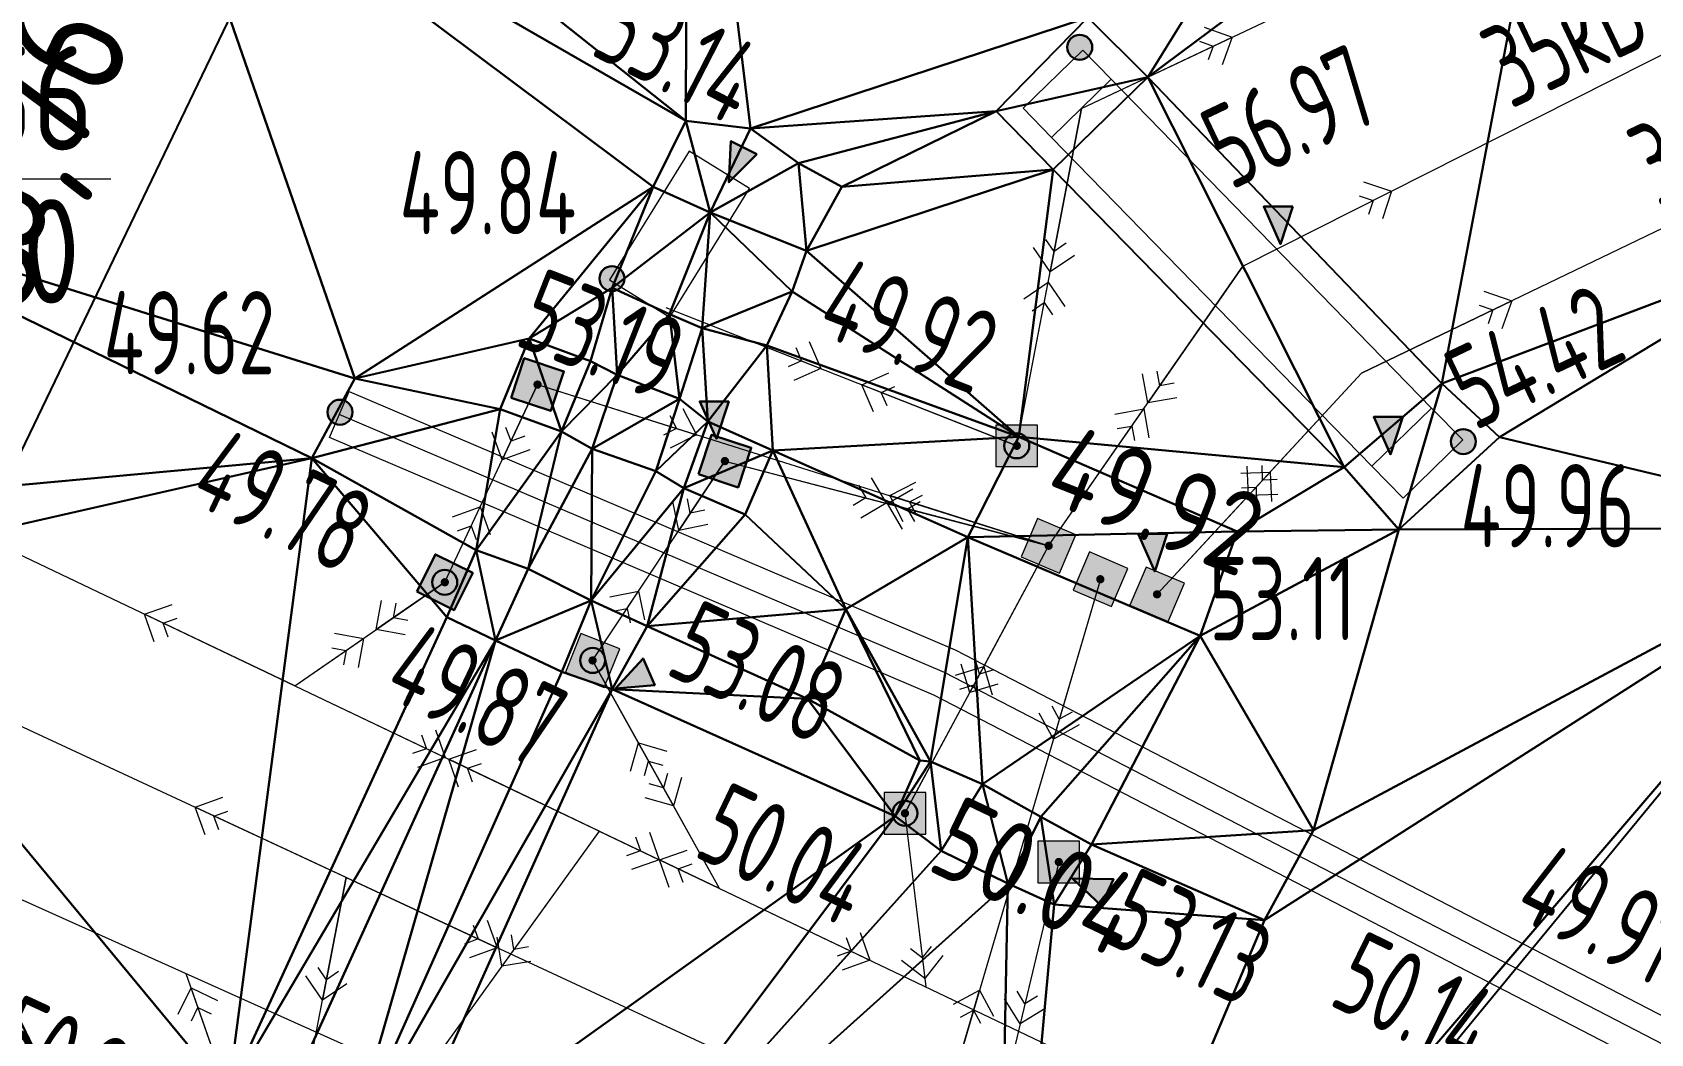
# Model space of a CAD drawing. Extents: x 1098675 to 1099684, y 381052 to 381453.
# Drawn here: x 1099290.33 to 1099309.75, y 381331.41 to 381343.44 of the extents above; entities that cross this region are included whole.
import ezdxf
from ezdxf.enums import TextEntityAlignment as Align

# ---------------------------------------------------------------- set-up
doc = ezdxf.new("R2010")
doc.units = 0
doc.header["$MEASUREMENT"] = 0
doc.header["$PDMODE"] = 34
doc.header["$PDSIZE"] = -1
doc.layers.get('Defpoints').update_dxf_attribs({"color": 252, "linetype": 'CONTINUOUS'})
for name, color, linetype, lineweight in [('ГП-ВП вар.1', 7, 'CONTINUOUS', 0), ('ГП_ТЕКСТ_размеры', 7, 'CONTINUOUS', 5), ('Разбивочный Благоустройство', 7, 'CONTINUOUS', 20), ('Съемка', 253, 'CONTINUOUS', 20)]:
    doc.layers.add(name, color=color, linetype=linetype, lineweight=lineweight)
doc.layers.add('С_R_Мелитополь1_SRF-VIEW', color=252, linetype='CONTINUOUS')
doc.styles.add('GOST 2.304', font='GOST2304A.ttf', dxfattribs={"height": 1.25})
doc.styles.add('TOPO_D431', font='GOST2304A.ttf')
doc.styles.add('ГОСТ', font='GOST2304A.ttf', dxfattribs={"height": 2.5})
doc.linetypes.add('g5_119_1', pattern='A,4,-1,[31,GUGK_2005.shx,S=0.1,R=0,X=0,Y=0],0.35,[31,GUGK_2005.shx,S=0.08,R=0,X=0,Y=0],3.3,[31,GUGK_2005.shx,S=0.08,R=180,X=0,Y=0],0.35,[31,GUGK_2005.shx,S=0.1,R=180,X=0,Y=0],-1', length=10)
doc.dimstyles.new('ISO-25', dxfattribs={"dimtxt": 1.5, "dimasz": 1.5, "dimexe": 1.25, "dimexo": 0, "dimtad": 1, "dimtxsty": 'TOPO_D431', "dimcen": 2.5, "dimazin": 0, "dimtfac": 1, "dimtmove": 0, "dimatfit": 3, "dimfxl": 1, "dimarcsym": 0})

# ---------------------------------------------------------------- blocks, each defined once
blk = doc.blocks.new('*D185')
at = {"layer": 'Defpoints', "color": 0, "linetype": 'Continuous', "lineweight": 60, "transparency": 16777216}
for p in [(1099295.239, 381364.938), (1099301.505, 381361.924), (1099274.103, 381320.995)]:
    blk.add_point(p, dxfattribs=at)
at = {"layer": 'ГП_ТЕКСТ_размеры', "color": 0, "linetype": 'Continuous', "lineweight": -2, "transparency": 16777216}
for p, q in [((1099295.239, 381364.938), (1099302.631, 381361.382)), ((1099281.019, 381319.333), (1099300.854, 381360.572)), ((1099274.103, 381320.995), (1099281.495, 381317.439))]:
    blk.add_line(p, q, dxfattribs=at)
at = {"layer": 'ГП_ТЕКСТ_размеры', "color": 0, "linetype": 'Continuous', "lineweight": 60, "transparency": 16777216}
for points in [[(1099300.629, 381360.681), (1099301.08, 381360.464), (1099301.505, 381361.924)], [(1099280.793, 381319.441), (1099281.244, 381319.224), (1099280.368, 381317.981)]]:
    blk.add_solid(points, dxfattribs=at)
at = {"layer": 'ГП_ТЕКСТ_размеры', "color": 0, "linetype": 'Continuous', "transparency": 16777216, "insert": (1099290.197, 381341.849), "char_height": 1.5, "attachment_point": 5, "rotation": 64.3129, "style": 'TOPO_D431'}
blk.add_mtext('48,76', dxfattribs=at)
blk = doc.blocks.new('*D209')
at = {"layer": 'Defpoints', "color": 0, "linetype": 'Continuous', "lineweight": 60, "transparency": 16777216}
for p in [(1099281.527, 381350.609), (1099290.478, 381346.295), (1099266.994, 381320.455)]:
    blk.add_point(p, dxfattribs=at)
at = {"layer": 'ГП_ТЕКСТ_размеры', "color": 0, "linetype": 'Continuous', "lineweight": -2, "transparency": 16777216}
for p, q in [((1099281.527, 381350.609), (1099291.604, 381345.752)), ((1099276.596, 381317.492), (1099289.827, 381344.944)), ((1099266.994, 381320.455), (1099277.071, 381315.598))]:
    blk.add_line(p, q, dxfattribs=at)
at = {"layer": 'ГП_ТЕКСТ_размеры', "color": 0, "linetype": 'Continuous', "lineweight": 60, "transparency": 16777216}
for points in [[(1099289.602, 381345.052), (1099290.052, 381344.835), (1099290.478, 381346.295)], [(1099276.371, 381317.6), (1099276.821, 381317.383), (1099275.945, 381316.141)]]:
    blk.add_solid(points, dxfattribs=at)
at = {"layer": 'ГП_ТЕКСТ_размеры', "color": 0, "linetype": 'Continuous', "transparency": 16777216, "insert": (1099280.899, 381329.848), "char_height": 1.5, "attachment_point": 5, "rotation": 64.2676, "style": 'TOPO_D431'}
blk.add_mtext('33,47', dxfattribs=at)
blk = doc.blocks.new('*D260')
at = {"layer": 'Defpoints', "color": 0, "linetype": 'Continuous', "lineweight": 60, "transparency": 16777216}
for p in [(1099283.833, 381341.22), (1099281.943, 381340.945), (1099283.37, 381340.258)]:
    blk.add_point(p, dxfattribs=at)
at = {"layer": 'Разбивочный Благоустройство', "color": 0, "linetype": 'Continuous', "lineweight": -2, "transparency": 16777216}
for p, q in [((1099281.053, 381342.557), (1099279.702, 381343.207)), ((1099281.943, 381340.945), (1099282.947, 381343.033)), ((1099283.37, 381340.258), (1099284.374, 381342.347)), ((1099282.405, 381341.907), (1099283.833, 381341.22)), ((1099285.184, 381340.57), (1099290.077, 381338.217))]:
    blk.add_line(p, q, dxfattribs=at)
at = {"layer": 'Разбивочный Благоустройство', "color": 0, "linetype": 'Continuous', "lineweight": 60, "transparency": 16777216}
for points in [[(1099281.162, 381342.782), (1099280.945, 381342.332), (1099282.405, 381341.907)], [(1099285.293, 381340.796), (1099285.076, 381340.345), (1099283.833, 381341.22)]]:
    blk.add_solid(points, dxfattribs=at)
at = {"layer": 'Разбивочный Благоустройство', "color": 0, "linetype": 'Continuous', "lineweight": 20, "transparency": 16777216, "insert": (1099288.952, 381340.41), "char_height": 1.5, "attachment_point": 5, "rotation": 334.3159, "style": 'TOPO_D431'}
blk.add_mtext('1,58', dxfattribs=at)
blk = doc.blocks.new('Съемка')
at = {"layer": 'Съемка', "linetype": 'Continuous', "lineweight": -2}
h = blk.add_hatch(color=8, dxfattribs=at)
h.dxf.hatch_style = 1
edge = h.paths.add_edge_path()
edge.add_arc((1099302.899, 381343.257), 0.15, 0, 360)
h = blk.add_hatch(color=8, dxfattribs=at)
h.dxf.hatch_style = 1
edge = h.paths.add_edge_path()
edge.add_arc((1099302.899, 381343.257), 0.15, 0, 360)
at = {"layer": 'Съемка', "lineweight": -2}
for points in [[(1099299.022, 381341.973), (1099298.688, 381341.637), (1099298.709, 381342.129)], [(1099305.457, 381341.345), (1099305.307, 381340.895), (1099305.107, 381341.345)], [(1099298.688, 381339.006), (1099298.538, 381338.556), (1099298.338, 381339.006)], [(1099306.777, 381338.819), (1099306.627, 381338.369), (1099306.427, 381338.819)], [(1099303.949, 381337.415), (1099303.799, 381336.965), (1099303.599, 381337.415)], [(1099297.798, 381335.599), (1099297.325, 381335.558), (1099297.658, 381335.92)], [(1099303.155, 381332.952), (1099302.811, 381333.278), (1099303.303, 381333.269)]]:
    blk.add_hatch(color=8, dxfattribs=at).paths.add_polyline_path(points)
at = {"layer": 'Съемка', "linetype": 'Continuous', "lineweight": -2}
h = blk.add_hatch(color=8, dxfattribs=at)
h.dxf.hatch_style = 1
edge = h.paths.add_edge_path()
edge.add_arc((1099297.283, 381340.48), 0.15, 0, 360)
h = blk.add_hatch(color=8, dxfattribs=at)
h.dxf.hatch_style = 1
edge = h.paths.add_edge_path()
edge.add_arc((1099297.283, 381340.48), 0.15, 0, 360)
at = {"layer": 'Съемка', "linetype": 'Continuous', "lineweight": -2, "true_color": 0xffffff}
h = blk.add_hatch(color=7, dxfattribs=at)
h.dxf.hatch_style = 1
h.paths.add_polyline_path([(1099296.074, 381339.048), (1099296.549, 381338.891), (1099296.706, 381339.366), (1099296.231, 381339.523)])
at = {"layer": 'Съемка', "linetype": 'Continuous', "lineweight": -2}
h = blk.add_hatch(color=8, dxfattribs=at)
edge = h.paths.add_edge_path()
edge.add_arc((1099296.39, 381339.207), 0.05, -18.2873, 341.7127)
h = blk.add_hatch(color=8, dxfattribs=at)
h.dxf.hatch_style = 1
edge = h.paths.add_edge_path()
edge.add_arc((1099294.018, 381338.876), 0.15, 0, 360)
h = blk.add_hatch(color=8, dxfattribs=at)
h.dxf.hatch_style = 1
edge = h.paths.add_edge_path()
edge.add_arc((1099294.018, 381338.876), 0.15, 0, 360)
at = {"layer": 'Съемка', "linetype": 'Continuous', "lineweight": -2, "true_color": 0xffffff}
h = blk.add_hatch(color=7, dxfattribs=at)
h.dxf.hatch_style = 1
h.paths.add_polyline_path([(1099298.323, 381338.13), (1099298.798, 381337.973), (1099298.955, 381338.448), (1099298.48, 381338.605)])
h = blk.add_hatch(color=7, dxfattribs=at)
h.dxf.hatch_style = 1
h.paths.add_polyline_path([(1099301.893, 381338.222), (1099302.393, 381338.222), (1099302.393, 381338.722), (1099301.893, 381338.722)])
at = {"layer": 'Съемка', "linetype": 'Continuous', "lineweight": -2}
h = blk.add_hatch(color=8, dxfattribs=at)
h.dxf.hatch_style = 1
edge = h.paths.add_edge_path()
edge.add_arc((1099302.143, 381338.472), 0.15, 0, 360)
h = blk.add_hatch(color=8, dxfattribs=at)
h.dxf.hatch_style = 1
edge = h.paths.add_edge_path()
edge.add_arc((1099302.143, 381338.472), 0.15, 0, 360)
h = blk.add_hatch(color=8, dxfattribs=at)
h.dxf.hatch_style = 1
edge = h.paths.add_edge_path()
edge.add_arc((1099307.504, 381338.523), 0.15, 0, 360)
h = blk.add_hatch(color=8, dxfattribs=at)
h.dxf.hatch_style = 1
edge = h.paths.add_edge_path()
edge.add_arc((1099307.504, 381338.523), 0.15, 0, 360)
h = blk.add_hatch(color=8, dxfattribs=at)
edge = h.paths.add_edge_path()
edge.add_arc((1099302.143, 381338.472), 0.05, 0, 360)
h = blk.add_hatch(color=8, dxfattribs=at)
edge = h.paths.add_edge_path()
edge.add_arc((1099298.639, 381338.289), 0.05, -18.2873, 341.7127)
at = {"layer": 'Съемка', "linetype": 'Continuous', "lineweight": -2, "true_color": 0xffffff}
h = blk.add_hatch(color=7, dxfattribs=at)
h.dxf.hatch_style = 1
h.paths.add_polyline_path([(1099302.197, 381337.14), (1099302.657, 381336.944), (1099302.853, 381337.404), (1099302.393, 381337.6)])
at = {"layer": 'Съемка', "linetype": 'Continuous', "lineweight": -2}
h = blk.add_hatch(color=8, dxfattribs=at)
edge = h.paths.add_edge_path()
edge.add_arc((1099302.525, 381337.272), 0.05, -23.1231, 336.8769)
at = {"layer": 'Съемка', "linetype": 'Continuous', "lineweight": -2, "true_color": 0xffffff}
h = blk.add_hatch(color=7, dxfattribs=at)
h.dxf.hatch_style = 1
h.paths.add_polyline_path([(1099302.818, 381336.738), (1099303.278, 381336.542), (1099303.474, 381337.001), (1099303.014, 381337.198)])
h = blk.add_hatch(color=7, dxfattribs=at)
h.dxf.hatch_style = 1
h.paths.add_polyline_path([(1099294.941, 381336.722), (1099295.389, 381336.498), (1099295.612, 381336.946), (1099295.165, 381337.169)])
h = blk.add_hatch(color=7, dxfattribs=at)
h.dxf.hatch_style = 1
h.paths.add_polyline_path([(1099303.499, 381336.557), (1099303.959, 381336.361), (1099304.155, 381336.821), (1099303.695, 381337.017)])
at = {"layer": 'Съемка', "linetype": 'Continuous', "lineweight": -2}
h = blk.add_hatch(color=8, dxfattribs=at)
h.dxf.hatch_style = 1
edge = h.paths.add_edge_path()
edge.add_arc((1099295.277, 381336.834), 0.15, 0, 360)
h = blk.add_hatch(color=8, dxfattribs=at)
edge = h.paths.add_edge_path()
edge.add_arc((1099295.277, 381336.834), 0.05, -26.5216, 333.4784)
h = blk.add_hatch(color=8, dxfattribs=at)
edge = h.paths.add_edge_path()
edge.add_arc((1099303.146, 381336.87), 0.05, -23.1231, 336.8769)
h = blk.add_hatch(color=8, dxfattribs=at)
edge = h.paths.add_edge_path()
edge.add_arc((1099303.827, 381336.689), 0.05, -23.1231, 336.8769)
at = {"layer": 'Съемка', "linetype": 'Continuous', "lineweight": -2, "true_color": 0xffffff}
h = blk.add_hatch(color=7, dxfattribs=at)
h.dxf.hatch_style = 1
h.paths.add_polyline_path([(1099296.726, 381335.756), (1099297.19, 381335.57), (1099297.376, 381336.035), (1099296.911, 381336.22)])
at = {"layer": 'Съемка', "linetype": 'Continuous', "lineweight": -2}
h = blk.add_hatch(color=8, dxfattribs=at)
h.dxf.hatch_style = 1
edge = h.paths.add_edge_path()
edge.add_arc((1099297.051, 381335.895), 0.15, 0, 360)
h = blk.add_hatch(color=8, dxfattribs=at)
edge = h.paths.add_edge_path()
edge.add_arc((1099297.051, 381335.895), 0.05, -21.7718, 338.2282)
at = {"layer": 'Съемка', "linetype": 'Continuous', "lineweight": -2, "true_color": 0xffffff}
h = blk.add_hatch(color=7, dxfattribs=at)
h.dxf.hatch_style = 1
h.paths.add_polyline_path([(1099300.55, 381333.81), (1099301.05, 381333.81), (1099301.05, 381334.31), (1099300.55, 381334.31)])
at = {"layer": 'Съемка', "linetype": 'Continuous', "lineweight": -2}
h = blk.add_hatch(color=8, dxfattribs=at)
h.dxf.hatch_style = 1
edge = h.paths.add_edge_path()
edge.add_arc((1099300.8, 381334.06), 0.15, 0, 360)
h = blk.add_hatch(color=8, dxfattribs=at)
h.dxf.hatch_style = 1
edge = h.paths.add_edge_path()
edge.add_arc((1099300.8, 381334.06), 0.15, 0, 360)
h = blk.add_hatch(color=8, dxfattribs=at)
edge = h.paths.add_edge_path()
edge.add_arc((1099300.8, 381334.06), 0.05, 0, 360)
at = {"layer": 'Съемка', "linetype": 'Continuous', "lineweight": -2, "true_color": 0xffffff}
h = blk.add_hatch(color=7, dxfattribs=at)
h.dxf.hatch_style = 1
h.paths.add_polyline_path([(1099302.397, 381333.225), (1099302.897, 381333.225), (1099302.897, 381333.725), (1099302.397, 381333.725)])
at = {"layer": 'Съемка', "linetype": 'Continuous', "lineweight": -2}
h = blk.add_hatch(color=8, dxfattribs=at)
edge = h.paths.add_edge_path()
edge.add_arc((1099302.647, 381333.475), 0.05, 0, 360)
at = {"layer": 'Съемка', "color": 8, "linetype": 'Continuous', "lineweight": 20}
for points in [[(1099297.931, 381340.133), (1099302.143, 381338.472), (1099302.919, 381342.524), (1099330.195, 381355.418), (1099349.653, 381346.319), (1099366.013, 381339.042), (1099402.016, 381321.604)], [(1099293.477, 381335.589), (1099295.277, 381336.834), (1099296.39, 381339.207), (1099302.525, 381337.272), (1099304.857, 381340.63), (1099330.472, 381353.561), (1099348.811, 381344.513), (1099365.128, 381337.121), (1099401.209, 381319.948)], [(1099400.554, 381318.621), (1099363.968, 381334.664), (1099347.715, 381342.411), (1099330.823, 381351.162), (1099306.282, 381339.344), (1099303.827, 381336.689)], [(1099304.394, 381343.498), (1099304.727, 381343.379), (1099304.608, 381343.046)], [(1099302.919, 381342.524), (1099304.727, 381343.379)], [(1099304.335, 381343.331), (1099304.501, 381343.272), (1099304.442, 381343.105)], [(1099302.919, 381342.524), (1099302.543, 381340.56)], [(1099304.857, 381340.63), (1099306.642, 381341.531)], [(1099306.251, 381341.474), (1099306.419, 381341.419), (1099306.364, 381341.251)], [(1099306.306, 381341.642), (1099306.642, 381341.531), (1099306.532, 381341.196)], [(1099302.736, 381340.904), (1099302.59, 381340.805), (1099302.491, 381340.951)], [(1099302.835, 381340.758), (1099302.543, 381340.56), (1099302.344, 381340.852)], [(1099304.857, 381340.63), (1099303.716, 381338.987)], [(1099302.143, 381338.472), (1099302.519, 381340.436)], [(1099302.227, 381340.238), (1099302.519, 381340.436), (1099302.718, 381340.144)], [(1099307.75, 381340.328), (1099308.084, 381340.211), (1099307.967, 381339.878)], [(1099297.931, 381340.133), (1099299.792, 381339.399)], [(1099302.326, 381340.092), (1099302.472, 381340.191), (1099302.571, 381340.044)], [(1099306.282, 381339.344), (1099308.084, 381340.211)], [(1099307.692, 381340.161), (1099307.858, 381340.103), (1099307.8, 381339.936)], [(1099299.651, 381339.724), (1099299.792, 381339.399), (1099299.467, 381339.258)], [(1099299.489, 381339.653), (1099299.559, 381339.491), (1099299.397, 381339.421)], [(1099300.423, 381338.881), (1099300.282, 381339.206), (1099300.607, 381339.347)], [(1099304.064, 381339.05), (1099303.716, 381338.987), (1099303.653, 381339.335)], [(1099304.033, 381339.224), (1099303.859, 381339.193), (1099303.827, 381339.367)], [(1099306.282, 381339.344), (1099304.924, 381337.875)], [(1099296.39, 381339.207), (1099295.965, 381338.302)], [(1099296.39, 381339.207), (1099298.297, 381338.605)], [(1099302.143, 381338.472), (1099300.282, 381339.206)], [(1099300.585, 381338.952), (1099300.515, 381339.114), (1099300.677, 381339.184)], [(1099297.977, 381338.837), (1099298.059, 381338.681), (1099297.902, 381338.599)], [(1099298.134, 381338.919), (1099298.297, 381338.605), (1099297.984, 381338.442)], [(1099302.525, 381337.272), (1099303.666, 381338.915)], [(1099303.318, 381338.852), (1099303.666, 381338.915), (1099303.728, 381338.567)], [(1099296.298, 381338.422), (1099295.965, 381338.302), (1099295.845, 381338.634)], [(1099296.238, 381338.588), (1099296.072, 381338.528), (1099296.011, 381338.694)], [(1099303.349, 381338.678), (1099303.523, 381338.709), (1099303.554, 381338.535)], [(1099287.325, 381338.525), (1099305.242, 381329.975), (1099326.666, 381319.112)], [(1099298.575, 381333.156), (1099297.051, 381335.895), (1099298.639, 381338.289), (1099302.525, 381337.272)], [(1099298.639, 381338.289), (1099298.086, 381337.456)], [(1099298.639, 381338.289), (1099300.574, 381337.783)], [(1099303.827, 381336.689), (1099305.185, 381338.157)], [(1099304.832, 381338.144), (1099305.185, 381338.157), (1099305.199, 381337.804)], [(1099305.277, 381337.889), (1099304.924, 381337.875), (1099304.91, 381338.228)], [(1099305.27, 381338.066), (1099305.094, 381338.059), (1099305.087, 381338.235)], [(1099300.243, 381337.999), (1099300.332, 381337.846), (1099300.179, 381337.757)], [(1099300.395, 381338.088), (1099300.574, 381337.783), (1099300.269, 381337.604)], [(1099300.781, 381337.56), (1099300.618, 381337.874), (1099300.931, 381338.037)], [(1099304.839, 381337.967), (1099305.015, 381337.974), (1099305.022, 381337.797)], [(1099298.433, 381337.526), (1099298.086, 381337.456), (1099298.016, 381337.802)], [(1099298.398, 381337.699), (1099298.224, 381337.664), (1099298.189, 381337.837)], [(1099300.769, 381337.473), (1099300.59, 381337.778), (1099300.895, 381337.957)], [(1099302.525, 381337.272), (1099300.59, 381337.778)], [(1099302.525, 381337.272), (1099300.618, 381337.874)], [(1099300.921, 381337.562), (1099300.832, 381337.715), (1099300.985, 381337.804)], [(1099300.938, 381337.642), (1099300.856, 381337.798), (1099301.013, 381337.88)], [(1099295.277, 381336.834), (1099295.701, 381337.739)], [(1099295.369, 381337.619), (1099295.701, 381337.739), (1099295.822, 381337.406)], [(1099295.429, 381337.452), (1099295.595, 381337.513), (1099295.655, 381337.346)], [(1099302.525, 381337.272), (1099300.8, 381334.06), (1099301.05, 381331.975)], [(1099302.525, 381337.272), (1099301.579, 381335.51)], [(1099295.277, 381336.834), (1099294.454, 381336.265)], [(1099303.146, 381336.87), (1099301.131, 381330.016)], [(1099303.146, 381336.87), (1099302.582, 381334.951)], [(1099325.911, 381317.619), (1099304.402, 381328.496), (1099286.618, 381336.763)], [(1099294.802, 381336.201), (1099294.454, 381336.265), (1099294.518, 381336.613)], [(1099297.051, 381335.895), (1099297.604, 381336.728)], [(1099297.257, 381336.658), (1099297.604, 381336.728), (1099297.674, 381336.382)], [(1099291.79, 381336.117), (1099291.672, 381336.45), (1099292.006, 381336.568)], [(1099293.477, 381335.589), (1099291.672, 381336.45)], [(1099294.834, 381336.375), (1099294.66, 381336.407), (1099294.692, 381336.581)], [(1099297.292, 381336.485), (1099297.465, 381336.52), (1099297.5, 381336.347)], [(1099291.957, 381336.176), (1099291.898, 381336.343), (1099292.065, 381336.402)], [(1099293.952, 381336.221), (1099294.3, 381336.158), (1099294.236, 381335.81)], [(1099293.477, 381335.589), (1099294.3, 381336.158)], [(1099293.92, 381336.047), (1099294.094, 381336.016), (1099294.062, 381335.842)], [(1099297.051, 381335.895), (1099298.023, 381334.148)], [(1099301.917, 381335.612), (1099301.579, 381335.51), (1099301.477, 381335.849)], [(1099301.866, 381335.781), (1099301.697, 381335.73), (1099301.646, 381335.9)], [(1099300.8, 381334.06), (1099301.746, 381335.822)], [(1099301.408, 381335.72), (1099301.746, 381335.822), (1099301.848, 381335.484)], [(1099293.477, 381335.589), (1099295.282, 381334.728)], [(1099301.459, 381335.551), (1099301.628, 381335.602), (1099301.679, 381335.433)], [(1099302.892, 381335.12), (1099302.582, 381334.951), (1099302.413, 381335.261)], [(1099302.808, 381335.275), (1099302.652, 381335.191), (1099302.568, 381335.346)], [(1099295.164, 381335.061), (1099295.282, 381334.728), (1099294.949, 381334.61)], [(1099285.786, 381335.006), (1099303.531, 381327.026), (1099325.034, 381315.796)], [(1099294.998, 381335.002), (1099295.057, 381334.835), (1099294.89, 381334.776)], [(1099297.506, 381334.564), (1099297.602, 381334.904), (1099297.943, 381334.807)], [(1099298.575, 381333.156), (1099297.602, 381334.904)], [(1099295.443, 381334.374), (1099295.325, 381334.708), (1099295.658, 381334.825)], [(1099297.13, 381333.846), (1099295.325, 381334.708)], [(1099295.609, 381334.433), (1099295.55, 381334.6), (1099295.717, 381334.659)], [(1099297.676, 381334.515), (1099297.724, 381334.685), (1099297.894, 381334.637)], [(1099298.12, 381334.488), (1099298.023, 381334.148), (1099297.683, 381334.244)], [(1099297.95, 381334.536), (1099297.902, 381334.366), (1099297.732, 381334.414)], [(1099292.4, 381333.8), (1099292.279, 381334.132), (1099292.611, 381334.253)], [(1099294.092, 381333.289), (1099292.279, 381334.132)], [(1099292.566, 381333.86), (1099292.505, 381334.026), (1099292.672, 381334.087)], [(1099300.8, 381334.06), (1099301.038, 381332.075)], [(1099297.13, 381333.846), (1099294.042, 381329.56), (1099292.465, 381325.358), (1099293.283, 381322.618)], [(1099297.13, 381333.846), (1099295.961, 381332.223)], [(1099297.13, 381333.846), (1099297.852, 381333.502)], [(1099297.567, 381333.776), (1099297.626, 381333.609), (1099297.459, 381333.55)], [(1099297.734, 381333.835), (1099297.852, 381333.502), (1099297.518, 381333.384)], [(1099297.971, 381333.168), (1099297.853, 381333.501), (1099298.187, 381333.619)], [(1099298.575, 381333.156), (1099297.853, 381333.501)], [(1099298.138, 381333.227), (1099298.079, 381333.393), (1099298.246, 381333.452)], [(1099302.647, 381333.475), (1099301.342, 381328.01)], [(1099302.647, 381333.475), (1099302.182, 381331.53)], [(1099290.85, 381323.92), (1099293.424, 381329.826), (1099294.092, 381333.289)], [(1099294.092, 381333.289), (1099293.808, 381331.816)], [(1099294.092, 381333.289), (1099295.906, 381332.445)], [(1099298.575, 381333.156), (1099300.38, 381332.295)], [(1099295.619, 381332.717), (1099295.679, 381332.551), (1099295.513, 381332.49)], [(1099295.785, 381332.778), (1099295.906, 381332.445), (1099295.574, 381332.324)], [(1099296.31, 381332.28), (1099295.961, 381332.223), (1099295.904, 381332.572)], [(1099296.281, 381332.455), (1099296.107, 381332.426), (1099296.078, 381332.601)], [(1099300.096, 381332.569), (1099300.155, 381332.403), (1099299.988, 381332.344)], [(1099300.262, 381332.628), (1099300.38, 381332.295), (1099300.047, 381332.177)], [(1099301.256, 381332.353), (1099301.038, 381332.075), (1099300.76, 381332.293)], [(1099301.117, 381332.462), (1099301.008, 381332.323), (1099300.869, 381332.432)], [(1099288.521, 381325.314), (1099291.055, 381325.989), (1099292.891, 381330.076), (1099292.172, 381332.134)], [(1099294.002, 381332.16), (1099293.856, 381332.061), (1099293.756, 381332.208)], [(1099292.078, 381331.646), (1099292.232, 381331.964), (1099292.55, 381331.811)], [(1099292.891, 381330.076), (1099292.232, 381331.964)], [(1099294.101, 381332.014), (1099293.808, 381331.816), (1099293.61, 381332.109)], [(1099301.131, 381330.016), (1099301.695, 381331.935)], [(1099301.385, 381331.766), (1099301.695, 381331.935), (1099301.864, 381331.625)], [(1099302.484, 381331.715), (1099302.182, 381331.53), (1099301.997, 381331.831)], [(1099302.391, 381331.865), (1099302.24, 381331.773), (1099302.148, 381331.924)], [(1099292.237, 381331.569), (1099292.314, 381331.728), (1099292.473, 381331.651)], [(1099301.469, 381331.611), (1099301.625, 381331.695), (1099301.709, 381331.54)]]:
    blk.add_lwpolyline(points, dxfattribs=at)
at = {"layer": 'Съемка', "color": 8}
blk.add_lwpolyline([(1099282.949, 381333.724), (1099293.886, 381328.452), (1099305.075, 381323.218), (1099323.508, 381314.542), (1099326.561, 381321.34), (1099327.272, 381323.274), (1099318.155, 381327.391), (1099310.402, 381330.71), (1099309.151, 381327.996), (1099308.511, 381328.317), (1099309.844, 381330.975), (1099301.146, 381335.477), (1099293.892, 381338.573), (1099294.128, 381339.125), (1099301.402, 381336.021), (1099310.393, 381331.366), (1099318.397, 381327.941), (1099327.872, 381323.661), (1099338.705, 381318.675), (1099344.316, 381330.846)], dxfattribs=at)
at = {"layer": 'Съемка', "color": 8, "linetype": 'Continuous', "flags": 128}
for points in [[(1099302.561, 381342.175), (1099303.277, 381342.873), (1099302.937, 381343.222), (1099302.22, 381342.525)], [(1099306.405, 381338.229), (1099307.121, 381338.926), (1099303.277, 381342.873), (1099302.561, 381342.175)], [(1099297.255, 381340.466), (1099297.978, 381340.018), (1099298.935, 381341.562), (1099298.212, 381342.01)], [(1099307.121, 381338.926), (1099306.405, 381338.229), (1099306.779, 381337.844), (1099307.496, 381338.542)]]:
    blk.add_lwpolyline(points, close=True, dxfattribs=at)
at = {"layer": 'Съемка', "color": 8, "linetype": 'g5_119_1', "flags": 128}
blk.add_lwpolyline([(1099351.034, 381341.914), (1099350.124, 381342.304), (1099338.864, 381318.274), (1099327.749, 381323.389), (1099318.274, 381327.684), (1099310.249, 381331.104), (1099301.274, 381335.749), (1099294.01, 381338.849)], dxfattribs=at)
at = {"layer": 'Съемка', "color": 8, "linetype": 'Continuous', "lineweight": -2, "flags": 128}
for points in [[(1099299.022, 381341.973), (1099298.688, 381341.637), (1099298.709, 381342.129), (1099299.022, 381341.973), (1099299.022, 381341.973)], [(1099305.457, 381341.345), (1099305.307, 381340.895), (1099305.107, 381341.345), (1099305.457, 381341.345), (1099305.457, 381341.345)], [(1099298.688, 381339.006), (1099298.538, 381338.556), (1099298.338, 381339.006), (1099298.688, 381339.006), (1099298.688, 381339.006)], [(1099306.777, 381338.819), (1099306.627, 381338.369), (1099306.427, 381338.819), (1099306.777, 381338.819), (1099306.777, 381338.819)], [(1099303.949, 381337.415), (1099303.799, 381336.965), (1099303.599, 381337.415), (1099303.949, 381337.415), (1099303.949, 381337.415)], [(1099297.798, 381335.599), (1099297.325, 381335.558), (1099297.658, 381335.92), (1099297.798, 381335.599), (1099297.798, 381335.599)], [(1099303.155, 381332.952), (1099302.811, 381333.278), (1099303.303, 381333.269), (1099303.155, 381332.952), (1099303.155, 381332.952)]]:
    blk.add_lwpolyline(points, close=True, dxfattribs=at)
at = {"layer": 'Съемка', "color": 8, "linetype": 'Continuous', "lineweight": -2}
for points in [[(1099296.074, 381339.048), (1099296.549, 381338.891), (1099296.706, 381339.366), (1099296.231, 381339.523)], [(1099298.323, 381338.13), (1099298.798, 381337.973), (1099298.955, 381338.448), (1099298.48, 381338.605)], [(1099294.941, 381336.722), (1099295.389, 381336.498), (1099295.612, 381336.946), (1099295.165, 381337.169)]]:
    blk.add_lwpolyline(points, close=True, dxfattribs=at)
at = {"layer": 'Съемка', "color": 8, "linetype": 'Continuous', "lineweight": 20}
for points in [[(1099301.893, 381338.222), (1099302.393, 381338.222), (1099302.393, 381338.722), (1099301.893, 381338.722)], [(1099302.197, 381337.14), (1099302.657, 381336.944), (1099302.853, 381337.404), (1099302.393, 381337.6)], [(1099302.818, 381336.738), (1099303.278, 381336.542), (1099303.474, 381337.001), (1099303.014, 381337.198)], [(1099303.499, 381336.557), (1099303.959, 381336.361), (1099304.155, 381336.821), (1099303.695, 381337.017)], [(1099296.726, 381335.756), (1099297.19, 381335.57), (1099297.376, 381336.035), (1099296.911, 381336.22)], [(1099300.55, 381333.81), (1099301.05, 381333.81), (1099301.05, 381334.31), (1099300.55, 381334.31)], [(1099302.397, 381333.225), (1099302.897, 381333.225), (1099302.897, 381333.725), (1099302.397, 381333.725)]]:
    blk.add_lwpolyline(points, close=True, dxfattribs=at)
at = {"layer": 'Съемка', "color": 8, "linetype": 'Continuous', "lineweight": -2}
for centre in [(1099302.899, 381343.257), (1099302.899, 381343.257), (1099297.283, 381340.48), (1099297.283, 381340.48), (1099294.018, 381338.876), (1099294.018, 381338.876), (1099302.143, 381338.472), (1099302.143, 381338.472), (1099307.504, 381338.523), (1099307.504, 381338.523), (1099295.277, 381336.834), (1099297.051, 381335.895), (1099300.8, 381334.06), (1099300.8, 381334.06)]:
    blk.add_circle(centre, 0.15, dxfattribs=at)
at = {"layer": 'Съемка', "color": 8, "style": 'ГОСТ', "width": 0.8}
for s, rotation, p in [('53.14', 332.9, (1099297.226, 381343.629)), ('56.97', 25.4174, (1099304.498, 381341.988)), ('53.19', 338.5, (1099296.276, 381340.156)), ('54.42', 25.4174, (1099307.423, 381339.099)), ('53.08', 334.4898, (1099298.119, 381336.193)), ('53.13', 334.4898, (1099303.369, 381332.981))]:
    blk.add_text(s, height=1, rotation=rotation, dxfattribs=at).set_placement(p, align=Align.MIDDLE_LEFT)
for p in [(1099308.719, 381343.369), (1099310.483, 381342.187)]:
    blk.add_text('35кВ', height=1, rotation=25.3672, dxfattribs=at).set_placement(p, align=Align.MIDDLE_CENTER)
at = {"layer": 'Съемка', "color": 8, "lineweight": 30, "style": 'ГОСТ', "width": 0.8}
for s, p in [('49.84', (1099294.734, 381341.011)), ('49.62', (1099291.181, 381339.33)), ('49.96', (1099307.469, 381337.253))]:
    blk.add_text(s, height=1, dxfattribs=at).set_placement(p)
for s, rotation, p in [('49.92', 338.6375, (1099299.708, 381339.829)), ('49.78', 334.4898, (1099292.175, 381337.813)), ('50.04', 334.4898, (1099298.243, 381333.555)), ('49.91', 333.5929, (1099308.068, 381332.839)), ('50.14', 333.9081, (1099305.866, 381331.772)), ('50.21', 335.0928, (1099289.76, 381331))]:
    blk.add_text(s, height=1, rotation=rotation, dxfattribs=at).set_placement(p)
at = {"layer": 'Съемка', "color": 8, "linetype": 'Continuous', "lineweight": 30, "style": 'ГОСТ'}
for s, rotation, p in [('49.92', 338.6375, (1099302.427, 381337.824)), ('50.04', 334.4898, (1099301.036, 381333.394))]:
    blk.add_text(s, height=1, rotation=rotation, dxfattribs=at).set_placement(p)
at = {"layer": 'Съемка', "color": 8, "style": 'ГОСТ', "width": 0.8}
blk.add_text('53.11', height=1, dxfattribs=at).set_placement((1099304.453, 381336.637), align=Align.MIDDLE_LEFT)
at = {"layer": 'Съемка', "color": 8, "linetype": 'Continuous', "lineweight": 20, "style": 'ГОСТ', "width": 0.8}
blk.add_text('49.87', height=1, rotation=334.4898, dxfattribs=at).set_placement((1099294.504, 381335.481))

msp = doc.modelspace()

# ---------------------------------------------------------------- block references
at = {"layer": 'Съемка', "color": 6, "lineweight": 30}
msp.add_blockref('Съемка', (0, 0), dxfattribs=at)

# ---------------------------------------------------------------- next in the draw order: linework, layer by layer
at = {"layer": 'ГП-ВП вар.1', "color": 0, "linetype": 'ByBlock', "lineweight": 18}
msp.add_lwpolyline([(1099287.463, 381341.678), (1099291.266, 381341.678)], dxfattribs=at)
at = {"layer": 'С_R_Мелитополь1_SRF-VIEW', "linetype": 'Continuous'}
for points in [[(1099298.192, 381348.527), (1099298.169, 381342.374), (1099292.312, 381347.029)], [(1099298.945, 381342.284), (1099298.169, 381342.374), (1099298.192, 381348.527)], [(1099298.945, 381342.284), (1099298.192, 381348.527), (1099302.997, 381343.616)], [(1099291.864, 381346.007), (1099292.312, 381347.029), (1099298.169, 381342.374)], [(1099306.147, 381346.828), (1099303.717, 381342.899), (1099302.997, 381343.616)], [(1099308.639, 381346.568), (1099303.717, 381342.899), (1099306.147, 381346.828)], [(1099308.639, 381346.568), (1099307.246, 381339.219), (1099303.717, 381342.899)], [(1099308.639, 381346.568), (1099311.929, 381340.992), (1099307.246, 381339.219)], [(1099308.639, 381346.568), (1099312.721, 381344.378), (1099311.929, 381340.992)], [(1099287.296, 381341.439), (1099287.012, 381345.532), (1099290.993, 381346.468)], [(1099291.864, 381346.007), (1099287.296, 381341.439), (1099290.993, 381346.468)], [(1099294.198, 381339.28), (1099287.296, 381341.439), (1099291.864, 381346.007)], [(1099297.778, 381341.582), (1099294.198, 381339.28), (1099291.864, 381346.007)], [(1099291.864, 381346.007), (1099298.169, 381342.374), (1099297.778, 381341.582)], [(1099301.895, 381342.49), (1099298.945, 381342.284), (1099302.997, 381343.616)], [(1099303.717, 381342.899), (1099301.895, 381342.49), (1099302.997, 381343.616)], [(1099301.895, 381342.49), (1099303.717, 381342.899), (1099302.579, 381341.788)], [(1099302.579, 381341.788), (1099303.717, 381342.899), (1099306.072, 381338.215)], [(1099303.717, 381342.899), (1099307.246, 381339.219), (1099306.072, 381338.215)], [(1099298.945, 381342.284), (1099301.895, 381342.49), (1099299.522, 381341.864)], [(1099299.522, 381341.864), (1099301.895, 381342.49), (1099300.043, 381341.583)], [(1099301.895, 381342.49), (1099302.579, 381341.788), (1099300.043, 381341.583)], [(1099298.461, 381341.272), (1099297.778, 381341.582), (1099298.169, 381342.374)], [(1099298.461, 381341.272), (1099298.169, 381342.374), (1099298.945, 381342.284)], [(1099298.945, 381342.284), (1099299.522, 381341.864), (1099298.461, 381341.272)], [(1099298.461, 381341.272), (1099299.522, 381341.864), (1099299.618, 381340.813)], [(1099299.618, 381340.813), (1099299.522, 381341.864), (1099300.043, 381341.583)], [(1099302.579, 381341.788), (1099302.168, 381338.58), (1099299.618, 381340.813)], [(1099299.618, 381340.813), (1099300.043, 381341.583), (1099302.579, 381341.788)], [(1099302.579, 381341.788), (1099306.072, 381338.215), (1099302.168, 381338.58)], [(1099297.778, 381341.582), (1099296.288, 381339.76), (1099294.198, 381339.28)], [(1099297.285, 381340.37), (1099296.288, 381339.76), (1099297.778, 381341.582)], [(1099298.461, 381341.272), (1099297.285, 381340.37), (1099297.778, 381341.582)], [(1099287.296, 381341.439), (1099294.198, 381339.28), (1099293.681, 381338.323)], [(1099287.846, 381337.789), (1099287.296, 381341.439), (1099293.681, 381338.323)], [(1099297.285, 381340.37), (1099298.461, 381341.272), (1099297.974, 381340.054)], [(1099297.974, 381340.054), (1099298.461, 381341.272), (1099298.367, 381339.883)], [(1099299.447, 381340.325), (1099298.367, 381339.883), (1099298.461, 381341.272)], [(1099299.447, 381340.325), (1099298.461, 381341.272), (1099299.618, 381340.813)], [(1099307.246, 381339.219), (1099311.929, 381340.992), (1099307.938, 381338.574)], [(1099307.938, 381338.574), (1099311.929, 381340.992), (1099312.49, 381337.488)], [(1099302.168, 381338.58), (1099299.447, 381340.325), (1099299.618, 381340.813)], [(1099296.288, 381339.76), (1099297.285, 381340.37), (1099297.027, 381339.487)], [(1099297.285, 381340.37), (1099297.346, 381339.324), (1099297.027, 381339.487)], [(1099297.285, 381340.37), (1099297.974, 381340.054), (1099297.346, 381339.324)], [(1099299.141, 381339.675), (1099298.367, 381339.883), (1099299.447, 381340.325)], [(1099299.141, 381339.675), (1099299.447, 381340.325), (1099302.168, 381338.58)], [(1099297.974, 381340.054), (1099298.095, 381339.038), (1099297.346, 381339.324)], [(1099297.974, 381340.054), (1099298.367, 381339.883), (1099298.095, 381339.038)], [(1099296.288, 381339.76), (1099295.943, 381338.914), (1099294.198, 381339.28)], [(1099296.288, 381339.76), (1099296.677, 381338.645), (1099295.943, 381338.914)], [(1099297.027, 381339.487), (1099296.677, 381338.645), (1099296.288, 381339.76)], [(1099298.367, 381339.883), (1099298.436, 381338.766), (1099298.095, 381339.038)], [(1099298.367, 381339.883), (1099299.141, 381339.675), (1099298.436, 381338.766)], [(1099299.141, 381339.675), (1099299.215, 381338.415), (1099298.436, 381338.766)], [(1099299.141, 381339.675), (1099302.168, 381338.58), (1099299.215, 381338.415)], [(1099297.346, 381339.324), (1099296.677, 381338.645), (1099297.027, 381339.487)], [(1099297.046, 381338.436), (1099296.677, 381338.645), (1099297.346, 381339.324)], [(1099297.346, 381339.324), (1099298.095, 381339.038), (1099297.046, 381338.436)], [(1099295.943, 381338.914), (1099293.681, 381338.323), (1099294.198, 381339.28)], [(1099306.73, 381337.467), (1099306.072, 381338.215), (1099307.246, 381339.219)], [(1099306.73, 381337.467), (1099307.246, 381339.219), (1099307.938, 381338.574)], [(1099297.046, 381338.436), (1099298.095, 381339.038), (1099297.811, 381338.169)], [(1099298.436, 381338.766), (1099297.811, 381338.169), (1099298.095, 381339.038)], [(1099293.681, 381338.323), (1099295.943, 381338.914), (1099295.655, 381337.22)], [(1099296.677, 381338.645), (1099295.655, 381337.22), (1099295.943, 381338.914)], [(1099297.811, 381338.169), (1099298.436, 381338.766), (1099298.145, 381337.965)], [(1099298.436, 381338.766), (1099299.215, 381338.415), (1099298.145, 381337.965)], [(1099296.677, 381338.645), (1099296.276, 381336.995), (1099295.655, 381337.22)], [(1099297.046, 381338.436), (1099296.276, 381336.995), (1099296.677, 381338.645)], [(1099301.557, 381337.377), (1099299.215, 381338.415), (1099302.168, 381338.58)], [(1099301.557, 381337.377), (1099302.168, 381338.58), (1099304.788, 381337.444)], [(1099302.168, 381338.58), (1099306.072, 381338.215), (1099304.788, 381337.444)], [(1099307.938, 381338.574), (1099312.49, 381337.488), (1099306.73, 381337.467)], [(1099297.046, 381338.436), (1099297.034, 381336.616), (1099296.276, 381336.995)], [(1099297.046, 381338.436), (1099297.811, 381338.169), (1099297.034, 381336.616)], [(1099299.215, 381338.415), (1099298.882, 381337.648), (1099298.145, 381337.965)], [(1099299.215, 381338.415), (1099300.092, 381336.511), (1099298.882, 381337.648)], [(1099300.092, 381336.511), (1099299.215, 381338.415), (1099301.557, 381337.377)], [(1099287.518, 381336.924), (1099293.681, 381338.323), (1099292.675, 381330.696)], [(1099287.518, 381336.924), (1099287.846, 381337.789), (1099293.681, 381338.323)], [(1099295.303, 381336.413), (1099292.675, 381330.696), (1099293.681, 381338.323)], [(1099293.681, 381338.323), (1099295.655, 381337.22), (1099295.303, 381336.413)], [(1099297.811, 381338.169), (1099298.145, 381337.965), (1099297.034, 381336.616)], [(1099306.072, 381338.215), (1099306.73, 381337.467), (1099304.788, 381337.444)], [(1099297.706, 381336.308), (1099297.034, 381336.616), (1099298.145, 381337.965)], [(1099298.145, 381337.965), (1099298.882, 381337.648), (1099297.706, 381336.308)], [(1099297.706, 381336.308), (1099298.882, 381337.648), (1099300.092, 381336.511)], [(1099301.874, 381325.099), (1099312.49, 381337.488), (1099301.485, 381324.111)], [(1099301.557, 381337.377), (1099304.788, 381337.444), (1099304.345, 381336.189)], [(1099301.874, 381325.099), (1099305.117, 381332.776), (1099312.49, 381337.488)], [(1099304.345, 381336.189), (1099306.73, 381337.467), (1099305.703, 381333.859)], [(1099304.345, 381336.189), (1099304.788, 381337.444), (1099306.73, 381337.467)], [(1099305.703, 381333.859), (1099312.49, 381337.488), (1099305.117, 381332.776)], [(1099306.73, 381337.467), (1099312.49, 381337.488), (1099305.703, 381333.859)], [(1099295.655, 381337.22), (1099295.884, 381336.133), (1099295.303, 381336.413)], [(1099296.276, 381336.995), (1099295.884, 381336.133), (1099295.655, 381337.22)], [(1099300.092, 381336.511), (1099301.557, 381337.377), (1099301.107, 381334.682)], [(1099301.732, 381334.408), (1099301.107, 381334.682), (1099301.557, 381337.377)], [(1099301.557, 381337.377), (1099304.345, 381336.189), (1099301.732, 381334.408)], [(1099297.034, 381336.616), (1099295.884, 381336.133), (1099296.276, 381336.995)], [(1099287.066, 381335.944), (1099287.518, 381336.924), (1099290.742, 381330.429)], [(1099292.675, 381330.696), (1099290.742, 381330.429), (1099287.518, 381336.924)], [(1099295.884, 381336.133), (1099297.034, 381336.616), (1099296.683, 381335.76)], [(1099296.683, 381335.76), (1099297.034, 381336.616), (1099297.287, 381335.552)], [(1099297.287, 381335.552), (1099297.034, 381336.616), (1099297.706, 381336.308)], [(1099295.884, 381336.133), (1099292.675, 381330.696), (1099295.303, 381336.413)], [(1099299.63, 381335.436), (1099297.706, 381336.308), (1099300.092, 381336.511)], [(1099300.092, 381336.511), (1099300.98, 381334.694), (1099299.63, 381335.436)], [(1099300.98, 381334.694), (1099300.092, 381336.511), (1099301.107, 381334.682)], [(1099297.287, 381335.552), (1099297.706, 381336.308), (1099299.63, 381335.436)], [(1099295.884, 381336.133), (1099293.27, 381330.375), (1099292.675, 381330.696)], [(1099293.27, 381330.375), (1099295.884, 381336.133), (1099294.13, 381330.035)], [(1099296.683, 381335.76), (1099294.13, 381330.035), (1099295.884, 381336.133)], [(1099304.345, 381336.189), (1099302.431, 381334.017), (1099301.732, 381334.408)], [(1099303.041, 381333.686), (1099302.431, 381334.017), (1099304.345, 381336.189)], [(1099303.041, 381333.686), (1099304.345, 381336.189), (1099305.703, 381333.859)], [(1099287.066, 381335.944), (1099290.742, 381330.429), (1099286.635, 381335.093)], [(1099296.683, 381335.76), (1099297.287, 381335.552), (1099294.13, 381330.035)], [(1099294.13, 381330.035), (1099297.287, 381335.552), (1099294.668, 381329.727)], [(1099297.287, 381335.552), (1099300.683, 381334.025), (1099294.668, 381329.727)], [(1099297.287, 381335.552), (1099299.63, 381335.436), (1099300.683, 381334.025)], [(1099299.63, 381335.436), (1099300.98, 381334.694), (1099300.683, 381334.025)], [(1099286.976, 381330.769), (1099286.635, 381335.093), (1099290.742, 381330.429)], [(1099300.98, 381334.694), (1099301.107, 381334.682), (1099300.683, 381334.025)], [(1099300.683, 381334.025), (1099301.107, 381334.682), (1099301.234, 381333.609)], [(1099301.107, 381334.682), (1099301.732, 381334.408), (1099301.234, 381333.609)], [(1099302.035, 381333.217), (1099301.234, 381333.609), (1099301.732, 381334.408)], [(1099301.732, 381334.408), (1099302.431, 381334.017), (1099302.035, 381333.217)], [(1099296.054, 381327.842), (1099294.668, 381329.727), (1099300.683, 381334.025)], [(1099296.054, 381327.842), (1099300.683, 381334.025), (1099301.234, 381333.609)], [(1099302.035, 381333.217), (1099302.431, 381334.017), (1099302.59, 381332.964)], [(1099302.59, 381332.964), (1099302.431, 381334.017), (1099303.041, 381333.686)], [(1099303.041, 381333.686), (1099305.703, 381333.859), (1099305.117, 381332.776)], [(1099302.035, 381333.217), (1099296.054, 381327.842), (1099301.234, 381333.609)], [(1099302.59, 381332.964), (1099303.041, 381333.686), (1099305.117, 381332.776)], [(1099296.054, 381327.842), (1099302.035, 381333.217), (1099301.874, 381325.099)], [(1099302.59, 381332.964), (1099301.874, 381325.099), (1099302.035, 381333.217)], [(1099301.874, 381325.099), (1099302.59, 381332.964), (1099305.117, 381332.776)]]:
    msp.add_3dface(points, dxfattribs=at)

# ---------------------------------------------------------------- next in the draw order: texts
at = {"layer": 'ГП-ВП вар.1', "color": 1, "lineweight": 20, "insert": (1099287.754, 381343.271), "char_height": 1.25, "width": 4.51737, "attachment_point": 1, "style": 'GOST 2.304'}
msp.add_mtext('49,56', dxfattribs=at)
at = {"layer": 'ГП-ВП вар.1', "lineweight": 20, "insert": (1099287.752, 381341.433), "char_height": 1.25, "width": 4.51737, "attachment_point": 1, "style": 'GOST 2.304'}
msp.add_mtext('50,00', dxfattribs=at)

# ---------------------------------------------------------------- next in the draw order: dimensions: what is measured, and where the dimension line sits
at = {"layer": 'ГП_ТЕКСТ_размеры', "color": 7, "linetype": 'Continuous'}
for base, p1, p2, angle, picture, middle in [((1099301.505, 381361.924), (1099274.103, 381320.995), (1099295.239, 381364.938), 64.3129, '*D185', (1099291.539, 381341.204)), ((1099290.478, 381346.295), (1099266.994, 381320.455), (1099281.527, 381350.609), 64.2676, '*D209', (1099282.24, 381329.202))]:
    dim = msp.add_linear_dim(base=base, p1=p1, p2=p2, angle=angle, dimstyle='ISO-25', dxfattribs=at)
    dim.commit()
    dim.dimension.update_dxf_attribs({"geometry": picture, "text_midpoint": middle, "dimtype": 161})
at = {"layer": 'Разбивочный Благоустройство', "color": 7, "linetype": 'Continuous', "lineweight": 20}
dim = msp.add_aligned_dim(p1=(1099281.943, 381340.945), p2=(1099283.37, 381340.258), distance=1.067, dimstyle='ISO-25', dxfattribs=at)
dim.commit()
dim.dimension.update_dxf_attribs({"geometry": '*D260', "text_midpoint": (1099288.952, 381340.41)})

doc.saveas('drawing.dxf')
